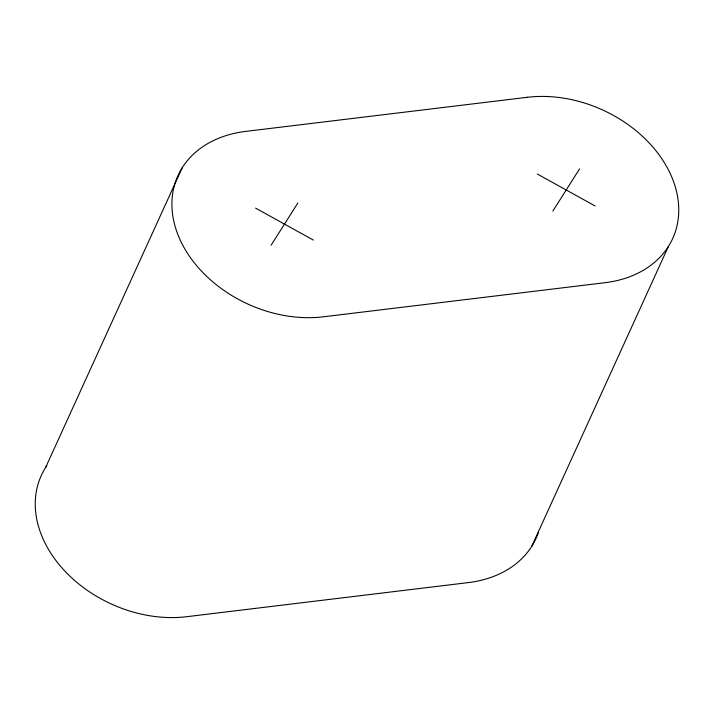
<?xml version="1.0" encoding="UTF-8"?>
<svg xmlns="http://www.w3.org/2000/svg" width="714" height="714" viewBox="0 0 714 714"><rect width="100%" height="100%" fill="white"/><g stroke="black" fill="none" stroke-linecap="round" stroke-linejoin="round"><path stroke-width="1.07" d="M45.616 467.509L182.293 167.603M531.707 546.397L668.384 246.491M271.124 245.205L297.836 203.008M552.841 211.085L579.554 168.888M537.294 174.011L595.101 205.971M255.576 208.131L313.384 240.091M538.365 532.564A117.034 87.929 24.5 0 1 468.393 582.588L186.675 616.709A117.034 87.929 24.5 0 1 64.144 570.308A117.034 87.929 24.5 0 1 46.821 465.68M527.325 97.291L245.607 131.412A117.034 87.929 24.5 0 0 178.83 236.905A117.034 87.929 24.5 0 0 323.344 316.811L605.061 282.69A117.034 87.929 24.5 0 0 671.838 177.197A117.034 87.929 24.5 0 0 527.325 97.291"/></g></svg>
